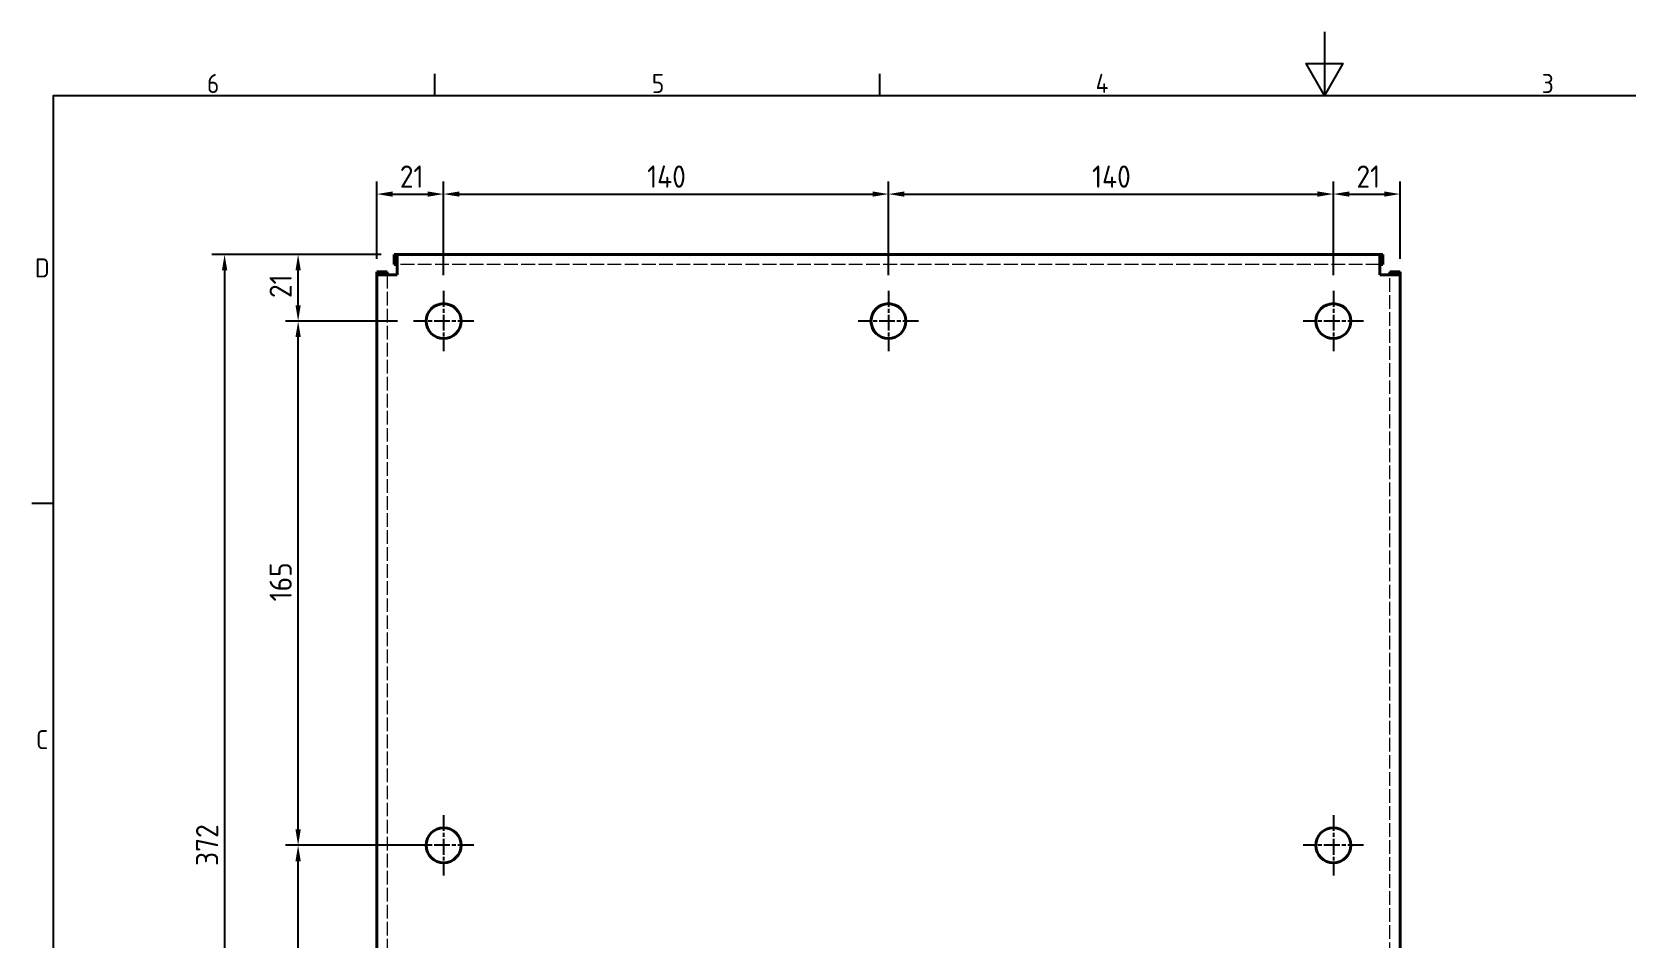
# Model space of a CAD drawing. Header units: millimetres. Extents: x 0 to 840, y 0 to 594.
# Drawn here: x 13 to 515, y 309 to 594 of the extents above; entities that cross this region are included whole.
import ezdxf

# ---------------------------------------------------------------- set-up
doc = ezdxf.new("R2010")
doc.units = ezdxf.units.MM
doc.header["$LTSCALE"] = 2
doc.linetypes.add('CHAIN', pattern=[0.3543, 0.2362, -0.0295, 0.0591, -0.0295])
doc.linetypes.add('DASHED', pattern=[0.2067, 0.1654, -0.0413])
doc.layers.get('0').update_dxf_attribs({"color": 3, "lineweight": 25})
for name, color, linetype, lineweight in [('가려진 것(ISO)', 2, 'DASHED', 18), ('가시적인 것(ISO)', 3, 'Continuous', 40), ('경계(ISO)', 7, 'Continuous', 25), ('중심 표식(ISO)', 1, 'Continuous', 25), ('치수(ISO)', 2, 'Continuous', 25)]:
    doc.layers.add(name, color=color, linetype=linetype, lineweight=lineweight)
doc.styles.add('문자 텍스트_M2B', font='isocp.shx')
doc.styles.add('치수 텍스트_PSTEK_POSCO', font='isocp.shx')
doc.dimstyles.new('치수_PSTEK_POSCO', dxfattribs={"dimscale": 2, "dimtxt": 3.5, "dimasz": 2.5, "dimexe": 2, "dimexo": 2.5, "dimgap": 1, "dimtad": 1, "dimrnd": 1e-08, "dimdsep": 46, "dimtxsty": '치수 텍스트_PSTEK_POSCO', "dimcen": 0.09, "dimdle": 10, "dimclrd": 7, "dimclre": 7, "dimclrt": 2, "dimadec": 1, "dimazin": 2, "dimtfac": 1, "dimtmove": 0, "dimatfit": 3, "dimfxl": 0, "dimtolj": 1, "dimlwd": -1, "dimlwe": -1, "dimarcsym": 0})

# ---------------------------------------------------------------- blocks, each defined once
blk = doc.blocks.new('경계 Default Border')
at = {"layer": '경계(ISO)'}
for p, q in [((70, 287), (70, 290.4)), ((140, 287), (140, 290.4)), ((10, 222.75), (6.6, 222.75))]:
    blk.add_line(p, q, dxfattribs=at)
at = {"layer": '경계(ISO)', "flags": 128}
for points in [[(210, 297), (210, 287), (207.11, 292), (212.89, 292), (210, 287)], [(10, 10), (10, 287), (410, 287), (410, 10), (10, 10)]]:
    blk.add_lwpolyline(points, dxfattribs=at)
at = {"layer": '경계(ISO)', "color": 2, "char_height": 3, "attachment_point": 7, "style": '문자 텍스트_M2B'}
for s, insert in [('6', (34.14, 287.37)), ('5', (104.14, 287.37)), ('4', (173.97, 287.4)), ('3', (244.17, 287.37)), ('D', (7.08, 258.35)), ('C', (7.24, 184.1))]:
    blk.add_mtext(s, dxfattribs=dict(at, insert=insert))
blk = doc.blocks.new('*D22')
at = {"layer": 'Defpoints', "color": 0, "transparency": 16777216}
for p in [(142.75, 542.94), (121.75, 517.54), (142.75, 512.44)]:
    blk.add_point(p, dxfattribs=at)
at = {"layer": '치수(ISO)', "color": 7, "transparency": 16777216}
for p, q in [((121.75, 522.54), (121.75, 546.94)), ((142.75, 517.44), (142.75, 546.94)), ((126.75, 542.94), (137.75, 542.94))]:
    blk.add_line(p, q, dxfattribs=at)
for points in [[(126.75, 543.77), (126.75, 542.11), (121.75, 542.94)], [(137.75, 543.77), (137.75, 542.11), (142.75, 542.94)]]:
    blk.add_solid(points, dxfattribs=at)
at = {"layer": '치수(ISO)', "color": 2, "transparency": 16777216, "insert": (128.99, 548.44), "char_height": 7, "attachment_point": 4, "style": '치수 텍스트_PSTEK_POSCO'}
blk.add_mtext('\\A1;21', dxfattribs=at)
blk = doc.blocks.new('*D23')
at = {"layer": 'Defpoints', "color": 0, "transparency": 16777216}
for p in [(282.75, 542.94), (142.75, 512.44), (282.75, 512.44)]:
    blk.add_point(p, dxfattribs=at)
at = {"layer": '치수(ISO)', "color": 7, "transparency": 16777216}
for p, q in [((142.75, 517.44), (142.75, 546.94)), ((282.75, 517.44), (282.75, 546.94)), ((147.75, 542.94), (277.75, 542.94))]:
    blk.add_line(p, q, dxfattribs=at)
for points in [[(147.75, 543.77), (147.75, 542.11), (142.75, 542.94)], [(277.75, 543.77), (277.75, 542.11), (282.75, 542.94)]]:
    blk.add_solid(points, dxfattribs=at)
at = {"layer": '치수(ISO)', "color": 2, "transparency": 16777216, "insert": (206.82, 548.44), "char_height": 7, "attachment_point": 4, "style": '치수 텍스트_PSTEK_POSCO'}
blk.add_mtext('\\A1;140', dxfattribs=at)
blk = doc.blocks.new('*D24')
at = {"layer": 'Defpoints', "color": 0, "transparency": 16777216}
for p in [(422.75, 542.94), (282.75, 512.44), (422.75, 512.44)]:
    blk.add_point(p, dxfattribs=at)
at = {"layer": '치수(ISO)', "color": 7, "transparency": 16777216}
for p, q in [((282.75, 517.44), (282.75, 546.94)), ((422.75, 517.44), (422.75, 546.94)), ((287.75, 542.94), (417.75, 542.94))]:
    blk.add_line(p, q, dxfattribs=at)
for points in [[(287.75, 543.77), (287.75, 542.11), (282.75, 542.94)], [(417.75, 543.77), (417.75, 542.11), (422.75, 542.94)]]:
    blk.add_solid(points, dxfattribs=at)
at = {"layer": '치수(ISO)', "color": 2, "transparency": 16777216, "insert": (346.82, 548.44), "char_height": 7, "attachment_point": 4, "style": '치수 텍스트_PSTEK_POSCO'}
blk.add_mtext('\\A1;140', dxfattribs=at)
blk = doc.blocks.new('*D25')
at = {"layer": 'Defpoints', "color": 0, "transparency": 16777216}
for p in [(443.75, 542.94), (443.75, 517.54), (422.75, 512.44)]:
    blk.add_point(p, dxfattribs=at)
at = {"layer": '치수(ISO)', "color": 7, "transparency": 16777216}
for p, q in [((422.75, 517.44), (422.75, 546.94)), ((443.75, 522.54), (443.75, 546.94)), ((427.75, 542.94), (438.75, 542.94))]:
    blk.add_line(p, q, dxfattribs=at)
for points in [[(427.75, 543.77), (427.75, 542.11), (422.75, 542.94)], [(438.75, 543.77), (438.75, 542.11), (443.75, 542.94)]]:
    blk.add_solid(points, dxfattribs=at)
at = {"layer": '치수(ISO)', "color": 2, "transparency": 16777216, "insert": (430.03, 548.44), "char_height": 7, "attachment_point": 4, "style": '치수 텍스트_PSTEK_POSCO'}
blk.add_mtext('\\A1;21', dxfattribs=at)
blk = doc.blocks.new('*D27')
at = {"layer": 'Defpoints', "color": 0, "transparency": 16777216}
for p in [(96.98, 523.94), (128.15, 523.94), (133.25, 502.94)]:
    blk.add_point(p, dxfattribs=at)
at = {"layer": '치수(ISO)', "color": 7, "transparency": 16777216}
for p, q in [((123.15, 523.94), (92.98, 523.94)), ((96.98, 507.94), (96.98, 518.94)), ((128.25, 502.94), (92.98, 502.94))]:
    blk.add_line(p, q, dxfattribs=at)
for points in [[(96.15, 518.94), (97.81, 518.94), (96.98, 523.94)], [(96.15, 507.94), (97.81, 507.94), (96.98, 502.94)]]:
    blk.add_solid(points, dxfattribs=at)
at = {"layer": '치수(ISO)', "color": 2, "transparency": 16777216, "insert": (91.48, 510.22), "char_height": 7, "attachment_point": 4, "rotation": 90, "style": '치수 텍스트_PSTEK_POSCO'}
blk.add_mtext('\\A1;21', dxfattribs=at)
blk = doc.blocks.new('*D28')
at = {"layer": 'Defpoints', "color": 0, "transparency": 16777216}
for p in [(96.98, 502.94), (133.25, 502.94), (142.75, 337.94)]:
    blk.add_point(p, dxfattribs=at)
at = {"layer": '치수(ISO)', "color": 7, "transparency": 16777216}
for p, q in [((128.25, 502.94), (92.98, 502.94)), ((96.98, 342.94), (96.98, 497.94)), ((137.75, 337.94), (92.98, 337.94))]:
    blk.add_line(p, q, dxfattribs=at)
for points in [[(96.15, 497.94), (97.81, 497.94), (96.98, 502.94)], [(96.15, 342.94), (97.81, 342.94), (96.98, 337.94)]]:
    blk.add_solid(points, dxfattribs=at)
at = {"layer": '치수(ISO)', "color": 2, "transparency": 16777216, "insert": (91.48, 414.72), "char_height": 7, "attachment_point": 4, "rotation": 90, "style": '치수 텍스트_PSTEK_POSCO'}
blk.add_mtext('\\A1;165', dxfattribs=at)
blk = doc.blocks.new('*D29')
at = {"layer": 'Defpoints', "color": 0, "transparency": 16777216}
for p in [(96.98, 337.94), (142.75, 337.94), (133.25, 172.94)]:
    blk.add_point(p, dxfattribs=at)
at = {"layer": '치수(ISO)', "color": 7, "transparency": 16777216}
for p, q in [((137.75, 337.94), (92.98, 337.94)), ((96.98, 177.94), (96.98, 332.94)), ((128.25, 172.94), (92.98, 172.94))]:
    blk.add_line(p, q, dxfattribs=at)
for points in [[(96.15, 332.94), (97.81, 332.94), (96.98, 337.94)], [(96.15, 177.94), (97.81, 177.94), (96.98, 172.94)]]:
    blk.add_solid(points, dxfattribs=at)
at = {"layer": '치수(ISO)', "color": 2, "transparency": 16777216, "insert": (91.48, 249.72), "char_height": 7, "attachment_point": 4, "rotation": 90, "style": '치수 텍스트_PSTEK_POSCO'}
blk.add_mtext('\\A1;165', dxfattribs=at)
blk = doc.blocks.new('*D30')
at = {"layer": 'Defpoints', "color": 0, "transparency": 16777216}
for p in [(128.15, 523.94), (73.84, 151.94), (128.15, 151.94)]:
    blk.add_point(p, dxfattribs=at)
at = {"layer": '치수(ISO)', "color": 7, "transparency": 16777216}
for p, q in [((123.15, 523.94), (69.84, 523.94)), ((73.84, 518.94), (73.84, 156.94)), ((123.15, 151.94), (69.84, 151.94))]:
    blk.add_line(p, q, dxfattribs=at)
for points in [[(73.01, 518.94), (74.68, 518.94), (73.84, 523.94)], [(73.01, 156.94), (74.68, 156.94), (73.84, 151.94)]]:
    blk.add_solid(points, dxfattribs=at)
at = {"layer": '치수(ISO)', "color": 2, "transparency": 16777216, "insert": (68.34, 331.43), "char_height": 7, "attachment_point": 4, "rotation": 90, "style": '치수 텍스트_PSTEK_POSCO'}
blk.add_mtext('\\A1;372', dxfattribs=at)

msp = doc.modelspace()

# ---------------------------------------------------------------- linework, layer by layer
at = {"layer": '가려진 것(ISO)', "ltscale": 12.968539}
for p, q in [((124.9516, 517.5416), (124.9516, 158.3416)), ((440.5516, 158.3416), (440.5516, 517.5416))]:
    msp.add_line(p, q, dxfattribs=at)
at = {"layer": '가려진 것(ISO)', "ltscale": 13.121822}
msp.add_line((437.3516, 520.7416), (128.1516, 520.7416), dxfattribs=at)
at = {"layer": '가시적인 것(ISO)'}
for p, q in [((128.1516, 523.9416), (127.2143, 523.9416)), ((127.2143, 520.7416), (127.2143, 523.9416)), ((128.1516, 523.9416), (437.3516, 523.9416)), ((128.1516, 523.9416), (128.1516, 517.5416)), ((437.3516, 517.5416), (437.3516, 523.9416)), ((438.2888, 523.9416), (437.3516, 523.9416)), ((438.2888, 520.7416), (438.2888, 523.9416)), ((124.9516, 518.4788), (121.7516, 518.4788)), ((121.7516, 518.4788), (121.7516, 517.5416)), ((121.7516, 158.3416), (121.7516, 517.5416)), ((128.1516, 517.5416), (121.7516, 517.5416)), ((124.9516, 517.5416), (124.9516, 518.4788)), ((128.1516, 520.7416), (127.2143, 520.7416)), ((437.3516, 520.7416), (438.2888, 520.7416)), ((443.7516, 517.5416), (437.3516, 517.5416)), ((440.5516, 517.5416), (440.5516, 518.4788)), ((440.5516, 518.4788), (443.7516, 518.4788)), ((443.7516, 517.5416), (443.7516, 518.4788)), ((443.7516, 517.5416), (443.7516, 158.3416))]:
    msp.add_line(p, q, dxfattribs=at)
for centre in [(142.7516, 502.9416), (282.7516, 502.9416), (422.7516, 502.9416), (142.7516, 337.9416), (422.7516, 337.9416)]:
    msp.add_circle(centre, 5.5, dxfattribs=at)
at = {"layer": '중심 표식(ISO)', "linetype": 'CHAIN', "ltscale": 10.556371}
for p, q in [((142.7516, 512.4416), (142.7516, 493.4416)), ((282.7516, 512.4416), (282.7516, 493.4416)), ((422.7516, 512.4416), (422.7516, 493.4416)), ((152.2516, 502.9416), (133.2516, 502.9416)), ((292.2516, 502.9416), (273.2516, 502.9416)), ((432.2516, 502.9416), (413.2516, 502.9416)), ((142.7516, 347.4416), (142.7516, 328.4416)), ((422.7516, 347.4416), (422.7516, 328.4416)), ((152.2516, 337.9416), (133.2516, 337.9416)), ((432.2516, 337.9416), (413.2516, 337.9416))]:
    msp.add_line(p, q, dxfattribs=at)

# ---------------------------------------------------------------- block references
at = {"xscale": 2, "yscale": 2, "zscale": 2}
msp.add_blockref('경계 Default Border', (0, 0), dxfattribs=at)

# ---------------------------------------------------------------- dimensions: what is measured, and where the dimension line sits
at = {"layer": '치수(ISO)', "color": 7}
for base, p1, p2, angle, picture, middle in [((142.7516, 542.9416), (121.7516, 517.5416), (142.7516, 512.4416), 180, '*D22', (132.2316, 542.9416)), ((282.7516, 542.9416), (142.7516, 512.4416), (282.7516, 512.4416), 180, '*D23', (212.7716, 542.9416)), ((422.7516, 542.9416), (282.7516, 512.4416), (422.7516, 512.4416), 180, '*D24', (352.7716, 542.9416)), ((443.7516, 542.9416), (422.7516, 512.4416), (443.7516, 517.5416), 180, '*D25', (433.2716, 542.9416)), ((73.8421, 151.9416), (128.1516, 523.9416), (128.1516, 151.9416), 270, '*D30', (73.8421, 337.9416)), ((96.9801, 523.9416), (133.2516, 502.9416), (128.1516, 523.9416), 90, '*D27', (96.9801, 513.4616)), ((96.9801, 502.9416), (142.7516, 337.9416), (133.2516, 502.9416), 90, '*D28', (96.9801, 420.4616)), ((96.9801, 337.9416), (133.2516, 172.9416), (142.7516, 337.9416), 90, '*D29', (96.9801, 255.4616))]:
    dim = msp.add_linear_dim(base=base, p1=p1, p2=p2, angle=angle, dimstyle='치수_PSTEK_POSCO', override={"dimdec": 2, "dimtp": 0, "dimtm": 0, "dimtdec": 2, "dimtofl": 0, "dimatfit": 1}, dxfattribs=at)
    dim.commit()
    dim.dimension.update_dxf_attribs({"geometry": picture, "text_midpoint": middle, "dimtype": 160})

doc.saveas('drawing.dxf')
